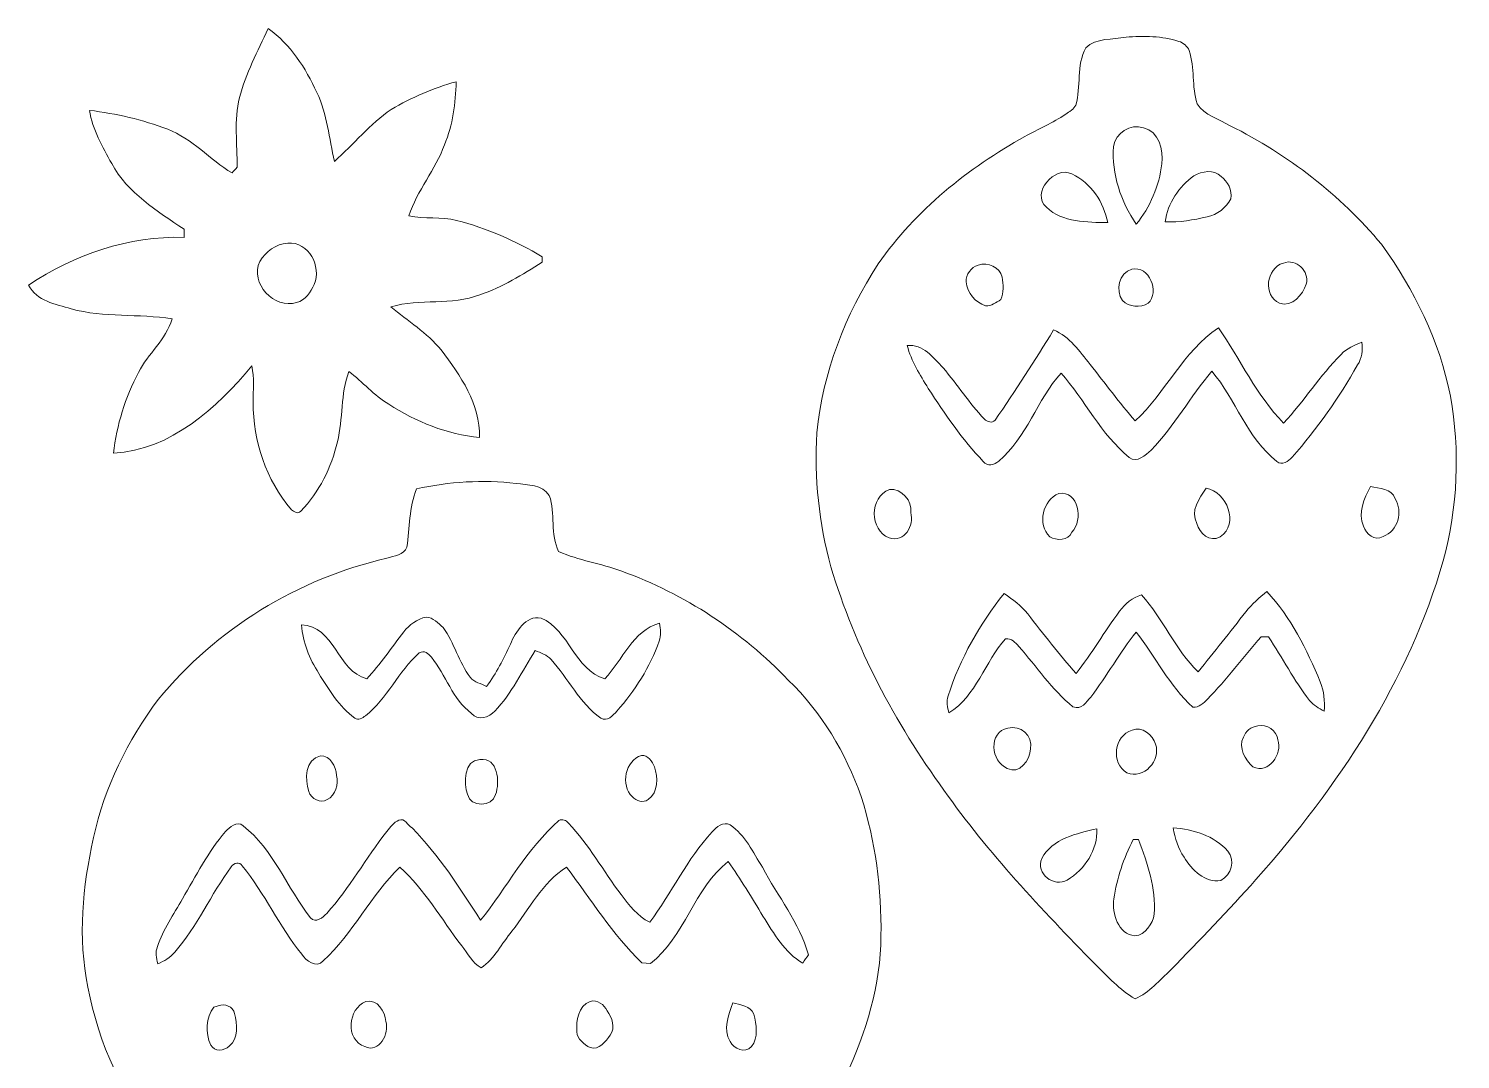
# Model space of a CAD drawing. Header units: centimetres. Extents: x -12.8 to 12.8, y -16.2 to 16.1.
# Drawn here: x -12.82 to 12.84, y -2.37 to 16.1 of the extents above; entities that cross this region are included whole.
import ezdxf

# ---------------------------------------------------------------- set-up
doc = ezdxf.new("R2010")
doc.units = ezdxf.units.CM
doc.header["$MEASUREMENT"] = 0
doc.layers.add('Layer 1', color=7, linetype='Continuous')

msp = doc.modelspace()

# ---------------------------------------------------------------- linework, layer by layer
at = {"layer": 'Layer 1', "color": 250, "lineweight": 9}
for points, knots in [([(-8.52399, 16.10004), (-8.12183, 15.82346), (-7.8576, 15.39131), (-7.65263, 14.95774), (-7.65263, 14.95774), (-7.46778, 14.56722), (-7.42862, 14.13612), (-7.33866, 13.72055), (-7.33866, 13.72055), (-6.99258, 14.02394), (-6.70295, 14.39295), (-6.31878, 14.65188), (-6.31878, 14.65188), (-5.95648, 14.87025), (-5.56278, 15.03606), (-5.15497, 15.14789), (-5.15497, 15.14789), (-5.1719, 14.76407), (-5.21106, 14.37495), (-5.36593, 14.019), (-5.36593, 14.019), (-5.52644, 13.5678), (-5.85735, 13.20126), (-6.0041, 12.74371), (-6.0041, 12.74371), (-5.72188, 12.68585), (-5.42907, 12.73842), (-5.14826, 12.66504), (-5.14826, 12.66504), (-4.60745, 12.52816), (-4.09381, 12.29286), (-3.61192, 12.01416), (-3.61192, 12.01416), (-3.61227, 11.98912), (-3.61297, 11.93902), (-3.61333, 11.91398), (-3.61333, 11.91398), (-3.97104, 11.69525), (-4.32805, 11.46524), (-4.72916, 11.33401), (-4.72916, 11.33401), (-5.23928, 11.13469), (-5.80478, 11.27051), (-6.32372, 11.11705), (-6.32372, 11.11705), (-6.02174, 10.8627), (-5.67919, 10.65068), (-5.42484, 10.34376), (-5.42484, 10.34376), (-5.07841, 9.88515), (-4.72422, 9.37821), (-4.73869, 8.77355), (-4.73869, 8.77355), (-5.3176, 8.82964), (-5.8764, 9.05718), (-6.36217, 9.37151), (-6.36217, 9.37151), (-6.62993, 9.53061), (-6.83207, 9.7712), (-7.07937, 9.95676), (-7.07937, 9.95676), (-7.23106, 9.55389), (-7.17991, 9.11327), (-7.28363, 8.69982), (-7.28363, 8.69982), (-7.39263, 8.2405), (-7.60642, 7.79353), (-7.94191, 7.45628), (-7.94191, 7.45628), (-7.98883, 7.39454), (-8.06256, 7.44746), (-8.10948, 7.48097), (-8.10948, 7.48097), (-8.55539, 8.01437), (-8.80586, 8.70793), (-8.79105, 9.40467), (-8.79105, 9.40467), (-8.79845, 9.62163), (-8.76423, 9.84388), (-8.81962, 10.05731), (-8.81962, 10.05731), (-9.44792, 9.29778), (-10.26283, 8.55518), (-11.29683, 8.49238), (-11.29683, 8.49238), (-11.23827, 8.99791), (-11.08657, 9.4918), (-10.84915, 9.9416), (-10.84915, 9.9416), (-10.67558, 10.27815), (-10.3542, 10.52862), (-10.24767, 10.90045), (-10.24767, 10.90045), (-10.84633, 10.99711), (-11.46581, 10.91597), (-12.0553, 11.08142), (-12.0553, 11.08142), (-12.33329, 11.1608), (-12.67442, 11.22006), (-12.81695, 11.50581), (-12.81695, 11.50581), (-11.99885, 12.05121), (-11.02272, 12.3874), (-10.03282, 12.36059), (-10.03282, 12.36059), (-10.03282, 12.40963), (-10.03282, 12.45866), (-10.03282, 12.50735), (-10.03282, 12.50735), (-10.51507, 12.83049), (-11.04283, 13.15505), (-11.32787, 13.68245), (-11.32787, 13.68245), (-11.49297, 13.98302), (-11.67253, 14.2924), (-11.7258, 14.63636), (-11.7258, 14.63636), (-11.24814, 14.5778), (-10.77577, 14.46809), (-10.32492, 14.2977), (-10.32492, 14.2977), (-9.88536, 14.12554), (-9.56892, 13.75689), (-9.17169, 13.51453), (-9.17169, 13.51453), (-9.14171, 13.5484), (-9.11137, 13.58226), (-9.08103, 13.61578), (-9.08103, 13.61578), (-9.07433, 14.031), (-9.14382, 14.45574), (-9.03658, 14.86355), (-9.03658, 14.86355), (-8.92581, 15.29817), (-8.71485, 15.69716), (-8.52399, 16.10004), (-8.52399, 16.10004), (-8.52399, 16.10004), (-8.52399, 16.10004), (-8.52399, 16.10004)], [0, 0, 0, 0, 0.02777778, 0.02777778, 0.02777778, 0.02777778, 0.05555556, 0.05555556, 0.05555556, 0.05555556, 0.08333333, 0.08333333, 0.08333333, 0.08333333, 0.11111111, 0.11111111, 0.11111111, 0.11111111, 0.13888889, 0.13888889, 0.13888889, 0.13888889, 0.16666667, 0.16666667, 0.16666667, 0.16666667, 0.19444444, 0.19444444, 0.19444444, 0.19444444, 0.22222222, 0.22222222, 0.22222222, 0.22222222, 0.25, 0.25, 0.25, 0.25, 0.27777778, 0.27777778, 0.27777778, 0.27777778, 0.30555556, 0.30555556, 0.30555556, 0.30555556, 0.33333333, 0.33333333, 0.33333333, 0.33333333, 0.36111111, 0.36111111, 0.36111111, 0.36111111, 0.38888889, 0.38888889, 0.38888889, 0.38888889, 0.41666667, 0.41666667, 0.41666667, 0.41666667, 0.44444444, 0.44444444, 0.44444444, 0.44444444, 0.47222222, 0.47222222, 0.47222222, 0.47222222, 0.5, 0.5, 0.5, 0.5, 0.52777778, 0.52777778, 0.52777778, 0.52777778, 0.55555556, 0.55555556, 0.55555556, 0.55555556, 0.58333333, 0.58333333, 0.58333333, 0.58333333, 0.61111111, 0.61111111, 0.61111111, 0.61111111, 0.63888889, 0.63888889, 0.63888889, 0.63888889, 0.66666667, 0.66666667, 0.66666667, 0.66666667, 0.69444444, 0.69444444, 0.69444444, 0.69444444, 0.72222222, 0.72222222, 0.72222222, 0.72222222, 0.75, 0.75, 0.75, 0.75, 0.77777778, 0.77777778, 0.77777778, 0.77777778, 0.80555556, 0.80555556, 0.80555556, 0.80555556, 0.83333333, 0.83333333, 0.83333333, 0.83333333, 0.86111111, 0.86111111, 0.86111111, 0.86111111, 0.88888889, 0.88888889, 0.88888889, 0.88888889, 0.91666667, 0.91666667, 0.91666667, 0.91666667, 0.94444444, 0.94444444, 0.94444444, 0.94444444, 1, 1, 1, 1]), ([(6.84724, 15.94799), (7.16298, 15.96633), (7.49106, 15.97304), (7.79586, 15.87214), (7.79586, 15.87214), (7.877, 15.84604), (7.94508, 15.78536), (7.97895, 15.70669), (7.97895, 15.70669), (8.08514, 15.40083), (8.02093, 15.05934), (8.12253, 14.75419), (8.12253, 14.75419), (8.25059, 14.54676), (8.51764, 14.48255), (8.7152, 14.35978), (8.7152, 14.35978), (9.7499, 13.84543), (10.68264, 13.12118), (11.427, 12.23677), (11.427, 12.23677), (12.01155, 11.42397), (12.46734, 10.50463), (12.65925, 9.5165), (12.65925, 9.5165), (12.83882, 8.54036), (12.78978, 7.52507), (12.53225, 6.56728), (12.53225, 6.56728), (11.9163, 4.41639), (10.65018, 2.5121), (9.17416, 0.85404), (9.17416, 0.85404), (8.68415, 0.29842), (8.1631, -0.22828), (7.65157, -0.7638), (7.65157, -0.7638), (7.44908, -0.94619), (7.26458, -1.17055), (7.01022, -1.28132), (7.01022, -1.28132), (6.734, -1.12257), (6.51951, -0.8781), (6.29197, -0.65902), (6.29197, -0.65902), (5.33171, 0.32664), (4.37533, 1.32535), (3.58581, 2.45671), (3.58581, 2.45671), (2.70281, 3.67062), (1.98843, 5.01541), (1.56087, 6.45791), (1.56087, 6.45791), (1.3432, 7.23614), (1.2603, 8.05141), (1.30722, 8.85751), (1.30722, 8.85751), (1.4127, 9.93913), (1.8191, 10.97982), (2.40894, 11.88752), (2.40894, 11.88752), (3.07922, 12.85025), (4.01479, 13.5992), (5.03326, 14.16646), (5.03326, 14.16646), (5.27491, 14.3051), (5.53491, 14.41094), (5.76668, 14.56686), (5.76668, 14.56686), (5.82807, 14.61308), (5.91661, 14.65259), (5.94695, 14.73161), (5.94695, 14.73161), (6.04855, 15.06146), (5.94907, 15.44705), (6.12828, 15.75326), (6.12828, 15.75326), (6.31067, 15.94023), (6.61053, 15.89966), (6.84724, 15.94799), (6.84724, 15.94799), (6.84724, 15.94799), (6.84724, 15.94799), (6.84724, 15.94799)], [0, 0, 0, 0, 0.04545455, 0.04545455, 0.04545455, 0.04545455, 0.09090909, 0.09090909, 0.09090909, 0.09090909, 0.13636364, 0.13636364, 0.13636364, 0.13636364, 0.18181818, 0.18181818, 0.18181818, 0.18181818, 0.22727273, 0.22727273, 0.22727273, 0.22727273, 0.27272727, 0.27272727, 0.27272727, 0.27272727, 0.31818182, 0.31818182, 0.31818182, 0.31818182, 0.36363636, 0.36363636, 0.36363636, 0.36363636, 0.40909091, 0.40909091, 0.40909091, 0.40909091, 0.45454545, 0.45454545, 0.45454545, 0.45454545, 0.5, 0.5, 0.5, 0.5, 0.54545455, 0.54545455, 0.54545455, 0.54545455, 0.59090909, 0.59090909, 0.59090909, 0.59090909, 0.63636364, 0.63636364, 0.63636364, 0.63636364, 0.68181818, 0.68181818, 0.68181818, 0.68181818, 0.72727273, 0.72727273, 0.72727273, 0.72727273, 0.77272727, 0.77272727, 0.77272727, 0.77272727, 0.81818182, 0.81818182, 0.81818182, 0.81818182, 0.86363636, 0.86363636, 0.86363636, 0.86363636, 0.90909091, 0.90909091, 0.90909091, 0.90909091, 1, 1, 1, 1]), ([(6.62499, 13.9876), (6.58548, 13.4923), (6.75869, 13.00441), (7.02857, 12.59519), (7.02857, 12.59519), (7.28433, 12.90246), (7.44061, 13.28487), (7.4893, 13.68069), (7.4893, 13.68069), (7.52704, 13.92622), (7.4332, 14.25748), (7.16298, 14.32556), (7.16298, 14.32556), (6.92415, 14.39894), (6.65639, 14.23384), (6.62499, 13.9876), (6.62499, 13.9876), (6.62499, 13.9876), (6.62499, 13.9876), (6.62499, 13.9876)], [0, 0, 0, 0, 0.16666667, 0.16666667, 0.16666667, 0.16666667, 0.33333333, 0.33333333, 0.33333333, 0.33333333, 0.5, 0.5, 0.5, 0.5, 0.66666667, 0.66666667, 0.66666667, 0.66666667, 1, 1, 1, 1]), ([(5.42131, 12.89928), (5.71341, 12.62412), (6.14909, 12.63364), (6.52198, 12.62412), (6.52198, 12.62412), (6.44825, 12.98889), (6.22141, 13.33814), (5.87675, 13.49724), (5.87675, 13.49724), (5.56489, 13.6507), (5.13944, 13.15399), (5.42131, 12.89928), (5.42131, 12.89928), (5.42131, 12.89928), (5.42131, 12.89928), (5.42131, 12.89928)], [0, 0, 0, 0, 0.2, 0.2, 0.2, 0.2, 0.4, 0.4, 0.4, 0.4, 0.6, 0.6, 0.6, 0.6, 1, 1, 1, 1]), ([(8.06538, 13.46408), (7.79551, 13.26864), (7.59372, 12.97372), (7.55033, 12.63929), (7.55033, 12.63929), (7.80433, 12.62659), (8.05621, 12.6728), (8.30351, 12.72819), (8.30351, 12.72819), (8.48272, 12.7677), (8.64112, 12.88905), (8.72755, 13.05098), (8.72755, 13.05098), (8.75295, 13.20973), (8.67004, 13.35684), (8.55151, 13.4535), (8.55151, 13.4535), (8.42169, 13.5805), (8.20967, 13.5491), (8.06538, 13.46408), (8.06538, 13.46408), (8.06538, 13.46408), (8.06538, 13.46408), (8.06538, 13.46408)], [0, 0, 0, 0, 0.14285714, 0.14285714, 0.14285714, 0.14285714, 0.28571429, 0.28571429, 0.28571429, 0.28571429, 0.42857143, 0.42857143, 0.42857143, 0.42857143, 0.57142857, 0.57142857, 0.57142857, 0.57142857, 0.71428571, 0.71428571, 0.71428571, 0.71428571, 1, 1, 1, 1]), ([(-8.17474, 12.25935), (-8.38923, 12.23959), (-8.56245, 12.10412), (-8.67675, 11.92985), (-8.67675, 11.92985), (-8.85631, 11.54038), (-8.4164, 11.0659), (-8.01529, 11.19607), (-8.01529, 11.19607), (-7.85442, 11.22747), (-7.76517, 11.38305), (-7.69743, 11.51745), (-7.69743, 11.51745), (-7.57079, 11.8413), (-7.78986, 12.28439), (-8.17474, 12.25935)], [0, 0, 0, 0, 0.2, 0.2, 0.2, 0.2, 0.4, 0.4, 0.4, 0.4, 0.6, 0.6, 0.6, 0.6, 1, 1, 1, 1]), ([(4.2, 11.86141), (4.07053, 11.82649), (3.97739, 11.69455), (3.98374, 11.56155), (3.98374, 11.56155), (4.00703, 11.36893), (4.1432, 11.19219), (4.33193, 11.13469), (4.33193, 11.13469), (4.43283, 11.12658), (4.52173, 11.19537), (4.60322, 11.24581), (4.60322, 11.24581), (4.66284, 11.36964), (4.64379, 11.51745), (4.63038, 11.64869), (4.63038, 11.64869), (4.57958, 11.82296), (4.37392, 11.92773), (4.2, 11.86141), (4.2, 11.86141), (4.2, 11.86141), (4.2, 11.86141), (4.2, 11.86141)], [0, 0, 0, 0, 0.14285714, 0.14285714, 0.14285714, 0.14285714, 0.28571429, 0.28571429, 0.28571429, 0.28571429, 0.42857143, 0.42857143, 0.42857143, 0.42857143, 0.57142857, 0.57142857, 0.57142857, 0.57142857, 0.71428571, 0.71428571, 0.71428571, 0.71428571, 1, 1, 1, 1]), ([(6.9506, 11.7898), (6.722, 11.7263), (6.64898, 11.41127), (6.78656, 11.23029), (6.78656, 11.23029), (6.89522, 11.10223), (7.10653, 11.10082), (7.24412, 11.17985), (7.24412, 11.17985), (7.45543, 11.37987), (7.26317, 11.86318), (6.9506, 11.7898), (6.9506, 11.7898), (6.9506, 11.7898), (6.9506, 11.7898), (6.9506, 11.7898)], [0, 0, 0, 0, 0.2, 0.2, 0.2, 0.2, 0.4, 0.4, 0.4, 0.4, 0.6, 0.6, 0.6, 0.6, 1, 1, 1, 1]), ([(9.66699, 11.89916), (9.35902, 11.81026), (9.29375, 11.31496), (9.59573, 11.18232), (9.59573, 11.18232), (9.82998, 11.10329), (10.01307, 11.3326), (10.07833, 11.52275), (10.07833, 11.52275), (10.13725, 11.75311), (9.89736, 11.993), (9.66699, 11.89916), (9.66699, 11.89916), (9.66699, 11.89916), (9.66699, 11.89916), (9.66699, 11.89916)], [0, 0, 0, 0, 0.2, 0.2, 0.2, 0.2, 0.4, 0.4, 0.4, 0.4, 0.6, 0.6, 0.6, 0.6, 1, 1, 1, 1]), ([(7.01163, 9.07165), (6.73153, 9.40008), (6.47012, 9.74404), (6.20624, 10.08518), (6.20624, 10.08518), (6.01645, 10.3166), (5.83618, 10.58365), (5.54972, 10.70148), (5.54972, 10.70148), (5.21141, 10.15608), (4.86886, 9.6121), (4.50056, 9.08611), (4.50056, 9.08611), (4.45329, 9.02578), (4.35487, 9.05577), (4.30971, 9.10586), (4.30971, 9.10586), (4.03666, 9.3902), (3.82535, 9.72534), (3.56817, 10.02309), (3.56817, 10.02309), (3.39743, 10.20794), (3.20622, 10.45206), (2.92682, 10.42173), (2.92682, 10.42173), (2.99844, 10.14233), (3.15542, 9.89679), (3.30465, 9.65408), (3.30465, 9.65408), (3.59851, 9.19441), (3.91283, 8.74109), (4.2896, 8.34492), (4.2896, 8.34492), (4.3658, 8.24967), (4.4861, 8.28178), (4.56583, 8.35374), (4.56583, 8.35374), (5.07171, 8.77637), (5.25304, 9.44771), (5.68378, 9.93066), (5.68378, 9.93066), (6.10852, 9.44206), (6.39886, 8.83493), (6.90333, 8.41901), (6.90333, 8.41901), (7.04444, 8.30859), (7.19402, 8.45922), (7.29844, 8.54989), (7.29844, 8.54989), (7.71049, 8.98063), (8.00153, 9.50768), (8.3857, 9.9617), (8.3857, 9.9617), (8.81856, 9.45653), (9.01047, 8.76473), (9.54881, 8.34775), (9.54881, 8.34775), (9.64336, 8.2652), (9.75872, 8.34528), (9.82363, 8.42324), (9.82363, 8.42324), (10.27201, 8.92912), (10.66606, 9.4851), (10.9952, 10.0753), (10.9952, 10.0753), (11.07634, 10.1963), (11.08869, 10.33953), (11.07211, 10.48029), (11.07211, 10.48029), (10.9377, 10.42913), (10.80223, 10.3681), (10.69993, 10.26474), (10.69993, 10.26474), (10.32316, 9.88303), (10.03529, 9.42583), (9.67193, 9.03284), (9.67193, 9.03284), (9.18792, 9.52955), (8.89547, 10.17584), (8.50212, 10.74064), (8.50212, 10.74064), (7.87241, 10.31307), (7.5595, 9.58317), (7.01163, 9.07165), (7.01163, 9.07165), (7.01163, 9.07165), (7.01163, 9.07165), (7.01163, 9.07165)], [0, 0, 0, 0, 0.04347826, 0.04347826, 0.04347826, 0.04347826, 0.08695652, 0.08695652, 0.08695652, 0.08695652, 0.13043478, 0.13043478, 0.13043478, 0.13043478, 0.17391304, 0.17391304, 0.17391304, 0.17391304, 0.2173913, 0.2173913, 0.2173913, 0.2173913, 0.26086957, 0.26086957, 0.26086957, 0.26086957, 0.30434783, 0.30434783, 0.30434783, 0.30434783, 0.34782609, 0.34782609, 0.34782609, 0.34782609, 0.39130435, 0.39130435, 0.39130435, 0.39130435, 0.43478261, 0.43478261, 0.43478261, 0.43478261, 0.47826087, 0.47826087, 0.47826087, 0.47826087, 0.52173913, 0.52173913, 0.52173913, 0.52173913, 0.56521739, 0.56521739, 0.56521739, 0.56521739, 0.60869565, 0.60869565, 0.60869565, 0.60869565, 0.65217391, 0.65217391, 0.65217391, 0.65217391, 0.69565217, 0.69565217, 0.69565217, 0.69565217, 0.73913043, 0.73913043, 0.73913043, 0.73913043, 0.7826087, 0.7826087, 0.7826087, 0.7826087, 0.82608696, 0.82608696, 0.82608696, 0.82608696, 0.86956522, 0.86956522, 0.86956522, 0.86956522, 0.91304348, 0.91304348, 0.91304348, 0.91304348, 1, 1, 1, 1]), ([(-5.86863, 7.85456), (-5.28267, 7.98156), (-4.6766, 8.02495), (-4.08005, 7.95193), (-4.08005, 7.95193), (-3.87615, 7.92371), (-3.61333, 7.93429), (-3.48668, 7.73532), (-3.48668, 7.73532), (-3.37626, 7.41253), (-3.47468, 7.03894), (-3.31911, 6.73343), (-3.31911, 6.73343), (-2.96139, 6.56975), (-2.55817, 6.52036), (-2.18916, 6.37995), (-2.18916, 6.37995), (-1.06063, 5.97285), (-0.03298, 5.29445), (0.79604, 4.42874), (0.79604, 4.42874), (1.39047, 3.85265), (1.82651, 3.12452), (2.10026, 2.34594), (2.10026, 2.34594), (2.35708, 1.53949), (2.47068, 0.69035), (2.45586, -0.15561), (2.45586, -0.15561), (2.45375, -1.02979), (2.18634, -1.87928), (1.82933, -2.66915), (1.82933, -2.66915), (0.93363, -4.45738), (-0.7202, -5.87872), (-2.66083, -6.40048), (-2.66083, -6.40048), (-4.47904, -6.86403), (-6.49658, -6.74127), (-8.16204, -5.83427), (-8.16204, -5.83427), (-9.96333, -4.86237), (-11.3762, -3.10307), (-11.75438, -1.07177), (-11.75438, -1.07177), (-11.93782, -0.1863), (-11.84892, 0.73092), (-11.6556, 1.60652), (-11.6556, 1.60652), (-11.45593, 2.50539), (-11.04671, 3.34959), (-10.49461, 4.08372), (-10.49461, 4.08372), (-9.45885, 5.35019), (-7.98848, 6.2459), (-6.39604, 6.61349), (-6.39604, 6.61349), (-6.2775, 6.65547), (-6.08418, 6.66535), (-6.03797, 6.81069), (-6.03797, 6.81069), (-5.99105, 7.15994), (-5.99563, 7.52119), (-5.86863, 7.85456), (-5.86863, 7.85456), (-5.86863, 7.85456), (-5.86863, 7.85456), (-5.86863, 7.85456)], [0, 0, 0, 0, 0.05555556, 0.05555556, 0.05555556, 0.05555556, 0.11111111, 0.11111111, 0.11111111, 0.11111111, 0.16666667, 0.16666667, 0.16666667, 0.16666667, 0.22222222, 0.22222222, 0.22222222, 0.22222222, 0.27777778, 0.27777778, 0.27777778, 0.27777778, 0.33333333, 0.33333333, 0.33333333, 0.33333333, 0.38888889, 0.38888889, 0.38888889, 0.38888889, 0.44444444, 0.44444444, 0.44444444, 0.44444444, 0.5, 0.5, 0.5, 0.5, 0.55555556, 0.55555556, 0.55555556, 0.55555556, 0.61111111, 0.61111111, 0.61111111, 0.61111111, 0.66666667, 0.66666667, 0.66666667, 0.66666667, 0.72222222, 0.72222222, 0.72222222, 0.72222222, 0.77777778, 0.77777778, 0.77777778, 0.77777778, 0.83333333, 0.83333333, 0.83333333, 0.83333333, 0.88888889, 0.88888889, 0.88888889, 0.88888889, 1, 1, 1, 1]), ([(2.60897, 7.84292), (2.24102, 7.71133), (2.25055, 7.11267), (2.60227, 6.97509), (2.60227, 6.97509), (2.87778, 6.88478), (3.057, 7.19804), (2.98891, 7.42946), (2.98891, 7.42946), (3.02842, 7.6436), (2.81958, 7.86761), (2.60897, 7.84292), (2.60897, 7.84292), (2.60897, 7.84292), (2.60897, 7.84292), (2.60897, 7.84292)], [0, 0, 0, 0, 0.2, 0.2, 0.2, 0.2, 0.4, 0.4, 0.4, 0.4, 0.6, 0.6, 0.6, 0.6, 1, 1, 1, 1]), ([(5.64286, 7.77307), (5.35711, 7.65383), (5.24916, 7.21674), (5.48093, 6.99837), (5.48093, 6.99837), (5.60511, 6.9257), (5.81395, 6.91829), (5.87675, 7.07951), (5.87675, 7.07951), (6.08877, 7.29611), (6.00375, 7.82387), (5.64286, 7.77307), (5.64286, 7.77307), (5.64286, 7.77307), (5.64286, 7.77307), (5.64286, 7.77307)], [0, 0, 0, 0, 0.2, 0.2, 0.2, 0.2, 0.4, 0.4, 0.4, 0.4, 0.6, 0.6, 0.6, 0.6, 1, 1, 1, 1]), ([(8.2834, 7.86761), (8.16592, 7.68311), (7.9913, 7.46368), (8.11759, 7.23297), (8.11759, 7.23297), (8.16557, 7.06152), (8.34619, 6.8883), (8.53528, 6.99449), (8.53528, 6.99449), (8.88136, 7.23156), (8.65805, 7.79741), (8.2834, 7.86761), (8.2834, 7.86761), (8.2834, 7.86761), (8.2834, 7.86761), (8.2834, 7.86761)], [0, 0, 0, 0, 0.2, 0.2, 0.2, 0.2, 0.4, 0.4, 0.4, 0.4, 0.6, 0.6, 0.6, 0.6, 1, 1, 1, 1]), ([(11.22733, 7.89548), (11.11091, 7.6817), (11.00014, 7.43052), (11.10315, 7.1857), (11.10315, 7.1857), (11.14901, 7.04846), (11.306, 6.90383), (11.45417, 7.00401), (11.45417, 7.00401), (11.71734, 7.09821), (11.81894, 7.44887), (11.6676, 7.67888), (11.6676, 7.67888), (11.60939, 7.87079), (11.37902, 7.85633), (11.22733, 7.89548), (11.22733, 7.89548), (11.22733, 7.89548), (11.22733, 7.89548), (11.22733, 7.89548)], [0, 0, 0, 0, 0.16666667, 0.16666667, 0.16666667, 0.16666667, 0.33333333, 0.33333333, 0.33333333, 0.33333333, 0.5, 0.5, 0.5, 0.5, 0.66666667, 0.66666667, 0.66666667, 0.66666667, 1, 1, 1, 1]), ([(8.99601, 5.65429), (8.71343, 5.29198), (8.42416, 4.93533), (8.13911, 4.57514), (8.13911, 4.57514), (7.73201, 4.97872), (7.50517, 5.52658), (7.12735, 5.95662), (7.12735, 5.95662), (6.96542, 5.90441), (6.8296, 5.79681), (6.73082, 5.66099), (6.73082, 5.66099), (6.46342, 5.29622), (6.23235, 4.90569), (5.95365, 4.54868), (5.95365, 4.54868), (5.64392, 4.887), (5.37122, 5.256), (5.08582, 5.61407), (5.08582, 5.61407), (4.97082, 5.76294), (4.81736, 5.87442), (4.6646, 5.98096), (4.6646, 5.98096), (4.22363, 5.43486), (3.87579, 4.81256), (3.65919, 4.1444), (3.65919, 4.1444), (3.6225, 4.04456), (3.64966, 3.93873), (3.67365, 3.8396), (3.67365, 3.8396), (4.16542, 4.1451), (4.3143, 4.75788), (4.69036, 5.16922), (4.69036, 5.16922), (4.79302, 5.1858), (4.86463, 5.09866), (4.92778, 5.03269), (4.92778, 5.03269), (5.24492, 4.66827), (5.51692, 4.25799), (5.89686, 3.95249), (5.89686, 3.95249), (6.05137, 3.8837), (6.13392, 4.03751), (6.21753, 4.12605), (6.21753, 4.12605), (6.50117, 4.50494), (6.73894, 4.91628), (7.02927, 5.29057), (7.02927, 5.29057), (7.37288, 4.84678), (7.62512, 4.32608), (8.04527, 3.94508), (8.04527, 3.94508), (8.15252, 3.93026), (8.23648, 4.01705), (8.30633, 4.08443), (8.30633, 4.08443), (8.65064, 4.43791), (8.94239, 4.83725), (9.26977, 5.20591), (9.26977, 5.20591), (9.31316, 5.2052), (9.35655, 5.2045), (9.40065, 5.20344), (9.40065, 5.20344), (9.65041, 4.82738), (9.85714, 4.42345), (10.13513, 4.06608), (10.13513, 4.06608), (10.20533, 3.9793), (10.30446, 3.92427), (10.40112, 3.8717), (10.40112, 3.8717), (10.405, 4.04985), (10.40253, 4.23224), (10.32739, 4.39699), (10.32739, 4.39699), (10.08821, 4.9766), (9.80352, 5.5548), (9.37031, 6.01518), (9.37031, 6.01518), (9.23837, 5.903), (9.10361, 5.79117), (8.99601, 5.65429), (8.99601, 5.65429), (8.99601, 5.65429), (8.99601, 5.65429), (8.99601, 5.65429)], [0, 0, 0, 0, 0.04166667, 0.04166667, 0.04166667, 0.04166667, 0.08333333, 0.08333333, 0.08333333, 0.08333333, 0.125, 0.125, 0.125, 0.125, 0.16666667, 0.16666667, 0.16666667, 0.16666667, 0.20833333, 0.20833333, 0.20833333, 0.20833333, 0.25, 0.25, 0.25, 0.25, 0.29166667, 0.29166667, 0.29166667, 0.29166667, 0.33333333, 0.33333333, 0.33333333, 0.33333333, 0.375, 0.375, 0.375, 0.375, 0.41666667, 0.41666667, 0.41666667, 0.41666667, 0.45833333, 0.45833333, 0.45833333, 0.45833333, 0.5, 0.5, 0.5, 0.5, 0.54166667, 0.54166667, 0.54166667, 0.54166667, 0.58333333, 0.58333333, 0.58333333, 0.58333333, 0.625, 0.625, 0.625, 0.625, 0.66666667, 0.66666667, 0.66666667, 0.66666667, 0.70833333, 0.70833333, 0.70833333, 0.70833333, 0.75, 0.75, 0.75, 0.75, 0.79166667, 0.79166667, 0.79166667, 0.79166667, 0.83333333, 0.83333333, 0.83333333, 0.83333333, 0.875, 0.875, 0.875, 0.875, 0.91666667, 0.91666667, 0.91666667, 0.91666667, 1, 1, 1, 1]), ([(-6.09406, 5.29128), (-6.31455, 5.01047), (-6.51316, 4.71202), (-6.75905, 4.45167), (-6.75905, 4.45167), (-7.2935, 4.58925), (-7.33302, 5.40523), (-7.92886, 5.41687), (-7.92886, 5.41687), (-7.90593, 5.10431), (-7.78281, 4.81291), (-7.61912, 4.54939), (-7.61912, 4.54939), (-7.43567, 4.26082), (-7.25964, 3.94967), (-6.97283, 3.74929), (-6.97283, 3.74929), (-6.9118, 3.69566), (-6.83525, 3.75564), (-6.77986, 3.7895), (-6.77986, 3.7895), (-6.38722, 4.0996), (-6.19531, 4.58996), (-5.81819, 4.91451), (-5.81819, 4.91451), (-5.72082, 4.97413), (-5.65273, 4.9004), (-5.60052, 4.84184), (-5.60052, 4.84184), (-5.33947, 4.52046), (-5.22376, 4.08654), (-4.88086, 3.83219), (-4.88086, 3.83219), (-4.77361, 3.68896), (-4.56195, 3.76234), (-4.46423, 3.87311), (-4.46423, 3.87311), (-4.15978, 4.18955), (-3.97598, 4.59454), (-3.73962, 4.95896), (-3.73962, 4.95896), (-3.64049, 4.91804), (-3.52901, 4.88417), (-3.45634, 4.79915), (-3.45634, 4.79915), (-3.14907, 4.45908), (-2.94587, 4.01846), (-2.56417, 3.74823), (-2.56417, 3.74823), (-2.45163, 3.67591), (-2.34544, 3.79762), (-2.27453, 3.871), (-2.27453, 3.871), (-1.95633, 4.24212), (-1.67763, 4.66157), (-1.51888, 5.12724), (-1.51888, 5.12724), (-1.47867, 5.23095), (-1.4956, 5.34208), (-1.51183, 5.44826), (-1.51183, 5.44826), (-1.99055, 5.31421), (-2.17505, 4.78963), (-2.48938, 4.45237), (-2.48938, 4.45237), (-3.0383, 4.60865), (-3.1272, 5.32303), (-3.63308, 5.54069), (-3.63308, 5.54069), (-3.91425, 5.59185), (-4.08675, 5.2934), (-4.18377, 5.07432), (-4.18377, 5.07432), (-4.29983, 4.80797), (-4.44094, 4.55256), (-4.61028, 4.3162), (-4.61028, 4.3162), (-4.70623, 4.36771), (-4.83253, 4.3864), (-4.90238, 4.47848), (-4.90238, 4.47848), (-5.10628, 4.75329), (-5.19236, 5.09302), (-5.3885, 5.37207), (-5.3885, 5.37207), (-5.47811, 5.4458), (-5.56913, 5.55375), (-5.6933, 5.55904), (-5.6933, 5.55904), (-5.85276, 5.52235), (-5.99493, 5.4204), (-6.09406, 5.29128), (-6.09406, 5.29128), (-6.09406, 5.29128), (-6.09406, 5.29128), (-6.09406, 5.29128)], [0, 0, 0, 0, 0.04, 0.04, 0.04, 0.04, 0.08, 0.08, 0.08, 0.08, 0.12, 0.12, 0.12, 0.12, 0.16, 0.16, 0.16, 0.16, 0.2, 0.2, 0.2, 0.2, 0.24, 0.24, 0.24, 0.24, 0.28, 0.28, 0.28, 0.28, 0.32, 0.32, 0.32, 0.32, 0.36, 0.36, 0.36, 0.36, 0.4, 0.4, 0.4, 0.4, 0.44, 0.44, 0.44, 0.44, 0.48, 0.48, 0.48, 0.48, 0.52, 0.52, 0.52, 0.52, 0.56, 0.56, 0.56, 0.56, 0.6, 0.6, 0.6, 0.6, 0.64, 0.64, 0.64, 0.64, 0.68, 0.68, 0.68, 0.68, 0.72, 0.72, 0.72, 0.72, 0.76, 0.76, 0.76, 0.76, 0.8, 0.8, 0.8, 0.8, 0.84, 0.84, 0.84, 0.84, 0.88, 0.88, 0.88, 0.88, 0.92, 0.92, 0.92, 0.92, 1, 1, 1, 1]), ([(4.72916, 3.56725), (4.37709, 3.50517), (4.42154, 2.96189), (4.71999, 2.84794), (4.71999, 2.84794), (4.9366, 2.72447), (5.13203, 2.99999), (5.13309, 3.19684), (5.13309, 3.19684), (5.19307, 3.43249), (4.95071, 3.63252), (4.72916, 3.56725), (4.72916, 3.56725), (4.72916, 3.56725), (4.72916, 3.56725), (4.72916, 3.56725)], [0, 0, 0, 0, 0.2, 0.2, 0.2, 0.2, 0.4, 0.4, 0.4, 0.4, 0.6, 0.6, 0.6, 0.6, 1, 1, 1, 1]), ([(6.95519, 3.52915), (6.63169, 3.43355), (6.57313, 2.94531), (6.86276, 2.76751), (6.86276, 2.76751), (7.16368, 2.64368), (7.47942, 2.98693), (7.37676, 3.28045), (7.37676, 3.28045), (7.32984, 3.44731), (7.13687, 3.61135), (6.95519, 3.52915), (6.95519, 3.52915), (6.95519, 3.52915), (6.95519, 3.52915), (6.95519, 3.52915)], [0, 0, 0, 0, 0.2, 0.2, 0.2, 0.2, 0.4, 0.4, 0.4, 0.4, 0.6, 0.6, 0.6, 0.6, 1, 1, 1, 1]), ([(9.20662, 3.60923), (9.09267, 3.59054), (8.99072, 3.51469), (8.9498, 3.40533), (8.9498, 3.40533), (8.85984, 3.21836), (8.98225, 2.99399), (9.12054, 2.87299), (9.12054, 2.87299), (9.40841, 2.74211), (9.65288, 3.10582), (9.56927, 3.35806), (9.56927, 3.35806), (9.55375, 3.52951), (9.36854, 3.64416), (9.20662, 3.60923), (9.20662, 3.60923), (9.20662, 3.60923), (9.20662, 3.60923), (9.20662, 3.60923)], [0, 0, 0, 0, 0.16666667, 0.16666667, 0.16666667, 0.16666667, 0.33333333, 0.33333333, 0.33333333, 0.33333333, 0.5, 0.5, 0.5, 0.5, 0.66666667, 0.66666667, 0.66666667, 0.66666667, 1, 1, 1, 1]), ([(-1.83568, 3.07901), (-2.12496, 2.9887), (-2.21703, 2.54808), (-1.99866, 2.33888), (-1.99866, 2.33888), (-1.9274, 2.26938), (-1.80534, 2.21964), (-1.71715, 2.28949), (-1.71715, 2.28949), (-1.5277, 2.41473), (-1.54076, 2.68601), (-1.60355, 2.87581), (-1.60355, 2.87581), (-1.64271, 2.97), (-1.72067, 3.09171), (-1.83568, 3.07901), (-1.83568, 3.07901), (-1.83568, 3.07901), (-1.83568, 3.07901), (-1.83568, 3.07901)], [0, 0, 0, 0, 0.16666667, 0.16666667, 0.16666667, 0.16666667, 0.33333333, 0.33333333, 0.33333333, 0.33333333, 0.5, 0.5, 0.5, 0.5, 0.66666667, 0.66666667, 0.66666667, 0.66666667, 1, 1, 1, 1]), ([(-7.58984, 3.07266), (-7.85936, 3.00704), (-7.87488, 2.65003), (-7.79551, 2.43343), (-7.79551, 2.43343), (-7.75776, 2.30678), (-7.58596, 2.20765), (-7.46566, 2.28702), (-7.46566, 2.28702), (-7.31608, 2.36816), (-7.25752, 2.56219), (-7.2988, 2.72235), (-7.2988, 2.72235), (-7.31326, 2.87934), (-7.40675, 3.07725), (-7.58984, 3.07266), (-7.58984, 3.07266), (-7.58984, 3.07266), (-7.58984, 3.07266), (-7.58984, 3.07266)], [0, 0, 0, 0, 0.16666667, 0.16666667, 0.16666667, 0.16666667, 0.33333333, 0.33333333, 0.33333333, 0.33333333, 0.5, 0.5, 0.5, 0.5, 0.66666667, 0.66666667, 0.66666667, 0.66666667, 1, 1, 1, 1]), ([(-4.72916, 3.00528), (-5.0255, 2.99999), (-5.02162, 2.5756), (-4.95247, 2.38298), (-4.95247, 2.38298), (-4.90273, 2.13956), (-4.50797, 2.15367), (-4.44906, 2.37875), (-4.44906, 2.37875), (-4.36933, 2.60382), (-4.4032, 3.05008), (-4.72916, 3.00528), (-4.72916, 3.00528), (-4.72916, 3.00528), (-4.72916, 3.00528), (-4.72916, 3.00528)], [0, 0, 0, 0, 0.2, 0.2, 0.2, 0.2, 0.4, 0.4, 0.4, 0.4, 0.6, 0.6, 0.6, 0.6, 1, 1, 1, 1]), ([(-6.39851, 1.71588), (-6.77422, 1.24033), (-7.06702, 0.70164), (-7.47377, 0.24973), (-7.47377, 0.24973), (-7.54257, 0.17494), (-7.67345, 0.06593), (-7.7634, 0.17212), (-7.7634, 0.17212), (-8.18991, 0.70305), (-8.42451, 1.39414), (-8.97449, 1.81959), (-8.97449, 1.81959), (-9.08773, 1.91202), (-9.21156, 1.79419), (-9.28987, 1.71411), (-9.28987, 1.71411), (-9.60561, 1.35463), (-9.81728, 0.92001), (-10.06105, 0.51149), (-10.06105, 0.51149), (-10.21909, 0.23103), (-10.40677, -0.03813), (-10.51013, -0.34611), (-10.51013, -0.34611), (-10.54964, -0.44559), (-10.52424, -0.55178), (-10.50378, -0.65232), (-10.50378, -0.65232), (-10.38913, -0.60575), (-10.27942, -0.54331), (-10.19898, -0.44665), (-10.19898, -0.44665), (-9.79364, 0.01584), (-9.55163, 0.59087), (-9.18616, 1.08193), (-9.18616, 1.08193), (-9.14241, 1.15108), (-9.03446, 1.18671), (-8.98825, 1.10063), (-8.98825, 1.10063), (-8.58608, 0.60604), (-8.32397, 0.01443), (-7.92392, -0.48158), (-7.92392, -0.48158), (-7.84172, -0.59305), (-7.66639, -0.74757), (-7.53798, -0.60082), (-7.53798, -0.60082), (-7.00493, -0.10622), (-6.6839, 0.57076), (-6.16673, 1.07947), (-6.16673, 1.07947), (-5.7187, 0.67412), (-5.42167, 0.1439), (-5.05654, -0.33059), (-5.05654, -0.33059), (-4.94577, -0.46464), (-4.86533, -0.63962), (-4.70941, -0.72852), (-4.70941, -0.72852), (-4.4674, -0.56624), (-4.33934, -0.28755), (-4.15555, -0.06989), (-4.15555, -0.06989), (-3.84898, 0.32417), (-3.61403, 0.80324), (-3.1787, 1.07558), (-3.1787, 1.07558), (-2.73808, 0.49985), (-2.35391, -0.13056), (-1.82862, -0.63504), (-1.82862, -0.63504), (-1.82862, -0.63504), (-1.67481, -0.65091), (-1.67481, -0.65091), (-1.67481, -0.65091), (-1.05569, -0.16866), (-0.89553, 0.696), (-0.28099, 1.18142), (-0.28099, 1.18142), (-0.06227, 0.8611), (0.14411, 0.53231), (0.34237, 0.19893), (0.34237, 0.19893), (0.53957, -0.1101), (0.72725, -0.45477), (1.0578, -0.64068), (1.0578, -0.64068), (1.09026, -0.59023), (1.12307, -0.54014), (1.15693, -0.4904), (1.15693, -0.4904), (0.99042, 0.08252), (0.60837, 0.55347), (0.3339, 1.07453), (0.3339, 1.07453), (0.15998, 1.34087), (0.02663, 1.65414), (-0.24747, 1.8337), (-0.24747, 1.8337), (-0.36777, 1.90179), (-0.49336, 1.79313), (-0.57097, 1.70882), (-0.57097, 1.70882), (-1.01759, 1.2234), (-1.29452, 0.61521), (-1.68787, 0.09028), (-1.68787, 0.09028), (-1.90553, 0.19858), (-2.05405, 0.39825), (-2.19939, 0.58593), (-2.19939, 0.58593), (-2.52183, 1.00644), (-2.7723, 1.48375), (-3.14554, 1.86369), (-3.14554, 1.86369), (-3.17623, 1.91625), (-3.26125, 1.94977), (-3.31382, 1.91202), (-3.31382, 1.91202), (-3.88885, 1.4072), (-4.24938, 0.71716), (-4.71928, 0.12555), (-4.71928, 0.12555), (-5.08688, 0.70482), (-5.464, 1.2869), (-5.94554, 1.77938), (-5.94554, 1.77938), (-6.02033, 1.82206), (-6.07995, 1.96529), (-6.18084, 1.91943), (-6.18084, 1.91943), (-6.2775, 1.88486), (-6.33465, 1.78855), (-6.39851, 1.71588), (-6.39851, 1.71588), (-6.39851, 1.71588), (-6.39851, 1.71588), (-6.39851, 1.71588)], [0, 0, 0, 0, 0.02777778, 0.02777778, 0.02777778, 0.02777778, 0.05555556, 0.05555556, 0.05555556, 0.05555556, 0.08333333, 0.08333333, 0.08333333, 0.08333333, 0.11111111, 0.11111111, 0.11111111, 0.11111111, 0.13888889, 0.13888889, 0.13888889, 0.13888889, 0.16666667, 0.16666667, 0.16666667, 0.16666667, 0.19444444, 0.19444444, 0.19444444, 0.19444444, 0.22222222, 0.22222222, 0.22222222, 0.22222222, 0.25, 0.25, 0.25, 0.25, 0.27777778, 0.27777778, 0.27777778, 0.27777778, 0.30555556, 0.30555556, 0.30555556, 0.30555556, 0.33333333, 0.33333333, 0.33333333, 0.33333333, 0.36111111, 0.36111111, 0.36111111, 0.36111111, 0.38888889, 0.38888889, 0.38888889, 0.38888889, 0.41666667, 0.41666667, 0.41666667, 0.41666667, 0.44444444, 0.44444444, 0.44444444, 0.44444444, 0.47222222, 0.47222222, 0.47222222, 0.47222222, 0.5, 0.5, 0.5, 0.5, 0.52777778, 0.52777778, 0.52777778, 0.52777778, 0.55555556, 0.55555556, 0.55555556, 0.55555556, 0.58333333, 0.58333333, 0.58333333, 0.58333333, 0.61111111, 0.61111111, 0.61111111, 0.61111111, 0.63888889, 0.63888889, 0.63888889, 0.63888889, 0.66666667, 0.66666667, 0.66666667, 0.66666667, 0.69444444, 0.69444444, 0.69444444, 0.69444444, 0.72222222, 0.72222222, 0.72222222, 0.72222222, 0.75, 0.75, 0.75, 0.75, 0.77777778, 0.77777778, 0.77777778, 0.77777778, 0.80555556, 0.80555556, 0.80555556, 0.80555556, 0.83333333, 0.83333333, 0.83333333, 0.83333333, 0.86111111, 0.86111111, 0.86111111, 0.86111111, 0.88888889, 0.88888889, 0.88888889, 0.88888889, 0.91666667, 0.91666667, 0.91666667, 0.91666667, 0.94444444, 0.94444444, 0.94444444, 0.94444444, 1, 1, 1, 1]), ([(5.33806, 1.23222), (5.21423, 0.9634), (5.56278, 0.70623), (5.7942, 0.84698), (5.7942, 0.84698), (6.11135, 1.03396), (6.34136, 1.38956), (6.32583, 1.76491), (6.32583, 1.76491), (5.96918, 1.68413), (5.52362, 1.58782), (5.33806, 1.23222), (5.33806, 1.23222), (5.33806, 1.23222), (5.33806, 1.23222), (5.33806, 1.23222)], [0, 0, 0, 0, 0.2, 0.2, 0.2, 0.2, 0.4, 0.4, 0.4, 0.4, 0.6, 0.6, 0.6, 0.6, 1, 1, 1, 1]), ([(6.9753, 1.573), (6.8042, 1.23963), (6.68214, 0.8805), (6.63169, 0.50867), (6.63169, 0.50867), (6.59183, 0.25291), (6.70472, -0.12421), (7.00811, -0.15314), (7.00811, -0.15314), (7.19473, -0.13374), (7.32349, 0.06347), (7.35418, 0.23703), (7.35418, 0.23703), (7.38382, 0.69917), (7.23177, 1.14367), (7.07372, 1.57053), (7.07372, 1.57053), (7.04903, 1.57124), (6.99964, 1.5723), (6.9753, 1.573)], [0, 0, 0, 0, 0.16666667, 0.16666667, 0.16666667, 0.16666667, 0.33333333, 0.33333333, 0.33333333, 0.33333333, 0.5, 0.5, 0.5, 0.5, 0.66666667, 0.66666667, 0.66666667, 0.66666667, 1, 1, 1, 1]), ([(7.69108, 1.78114), (7.72566, 1.59699), (7.77787, 1.41037), (7.88829, 1.25585), (7.88829, 1.25585), (8.02587, 1.03431), (8.258, 0.78666), (8.54763, 0.83922), (8.54763, 0.83922), (8.73531, 0.94435), (8.80798, 1.18847), (8.6711, 1.36592), (8.6711, 1.36592), (8.42698, 1.64003), (8.04951, 1.75962), (7.69108, 1.78114), (7.69108, 1.78114), (7.69108, 1.78114), (7.69108, 1.78114), (7.69108, 1.78114)], [0, 0, 0, 0, 0.16666667, 0.16666667, 0.16666667, 0.16666667, 0.33333333, 0.33333333, 0.33333333, 0.33333333, 0.5, 0.5, 0.5, 0.5, 0.66666667, 0.66666667, 0.66666667, 0.66666667, 1, 1, 1, 1]), ([(-6.77457, -1.32965), (-7.09771, -1.45348), (-7.14957, -2.01651), (-6.79115, -2.13822), (-6.79115, -2.13822), (-6.53468, -2.26134), (-6.3463, -1.9008), (-6.41685, -1.68737), (-6.41685, -1.68737), (-6.42814, -1.50851), (-6.56819, -1.27885), (-6.77457, -1.32965), (-6.77457, -1.32965), (-6.77457, -1.32965), (-6.77457, -1.32965), (-6.77457, -1.32965)], [0, 0, 0, 0, 0.2, 0.2, 0.2, 0.2, 0.4, 0.4, 0.4, 0.4, 0.6, 0.6, 0.6, 0.6, 1, 1, 1, 1]), ([(-9.41793, -1.40515), (-9.43769, -1.41115), (-9.47685, -1.42314), (-9.49625, -1.42914), (-9.49625, -1.42914), (-9.64724, -1.61682), (-9.65253, -1.89727), (-9.55305, -2.10929), (-9.55305, -2.10929), (-9.48708, -2.237), (-9.31351, -2.21195), (-9.22108, -2.1294), (-9.22108, -2.1294), (-9.0521, -1.9897), (-9.07997, -1.73288), (-9.12654, -1.54344), (-9.12654, -1.54344), (-9.15229, -1.42032), (-9.30328, -1.35823), (-9.41793, -1.40515), (-9.41793, -1.40515), (-9.41793, -1.40515), (-9.41793, -1.40515), (-9.41793, -1.40515)], [0, 0, 0, 0, 0.14285714, 0.14285714, 0.14285714, 0.14285714, 0.28571429, 0.28571429, 0.28571429, 0.28571429, 0.42857143, 0.42857143, 0.42857143, 0.42857143, 0.57142857, 0.57142857, 0.57142857, 0.57142857, 0.71428571, 0.71428571, 0.71428571, 0.71428571, 1, 1, 1, 1]), ([(-2.7529, -1.32965), (-2.96845, -1.40444), (-3.00796, -1.67291), (-2.99279, -1.87011), (-2.99279, -1.87011), (-2.98715, -2.00487), (-2.86438, -2.09977), (-2.7529, -2.15586), (-2.7529, -2.15586), (-2.59486, -2.20631), (-2.47527, -2.04332), (-2.3966, -1.93185), (-2.3966, -1.93185), (-2.29817, -1.79744), (-2.36167, -1.61823), (-2.44881, -1.49617), (-2.44881, -1.49617), (-2.50243, -1.38998), (-2.62731, -1.28697), (-2.7529, -1.32965), (-2.7529, -1.32965), (-2.7529, -1.32965), (-2.7529, -1.32965), (-2.7529, -1.32965)], [0, 0, 0, 0, 0.14285714, 0.14285714, 0.14285714, 0.14285714, 0.28571429, 0.28571429, 0.28571429, 0.28571429, 0.42857143, 0.42857143, 0.42857143, 0.42857143, 0.57142857, 0.57142857, 0.57142857, 0.57142857, 0.71428571, 0.71428571, 0.71428571, 0.71428571, 1, 1, 1, 1]), ([(-0.19773, -1.35223), (-0.27076, -1.5766), (-0.38576, -1.82213), (-0.24677, -2.04756), (-0.24677, -2.04756), (-0.17692, -2.17879), (0.02028, -2.26134), (0.13635, -2.13822), (0.13635, -2.13822), (0.26158, -1.97594), (0.22701, -1.73641), (0.17551, -1.55402), (0.17551, -1.55402), (0.12541, -1.40127), (-0.07497, -1.39351), (-0.19773, -1.35223), (-0.19773, -1.35223), (-0.19773, -1.35223), (-0.19773, -1.35223), (-0.19773, -1.35223)], [0, 0, 0, 0, 0.16666667, 0.16666667, 0.16666667, 0.16666667, 0.33333333, 0.33333333, 0.33333333, 0.33333333, 0.5, 0.5, 0.5, 0.5, 0.66666667, 0.66666667, 0.66666667, 0.66666667, 1, 1, 1, 1])]:
    msp.add_open_spline(points, degree=3, knots=knots, dxfattribs=at)

doc.saveas('drawing.dxf')
